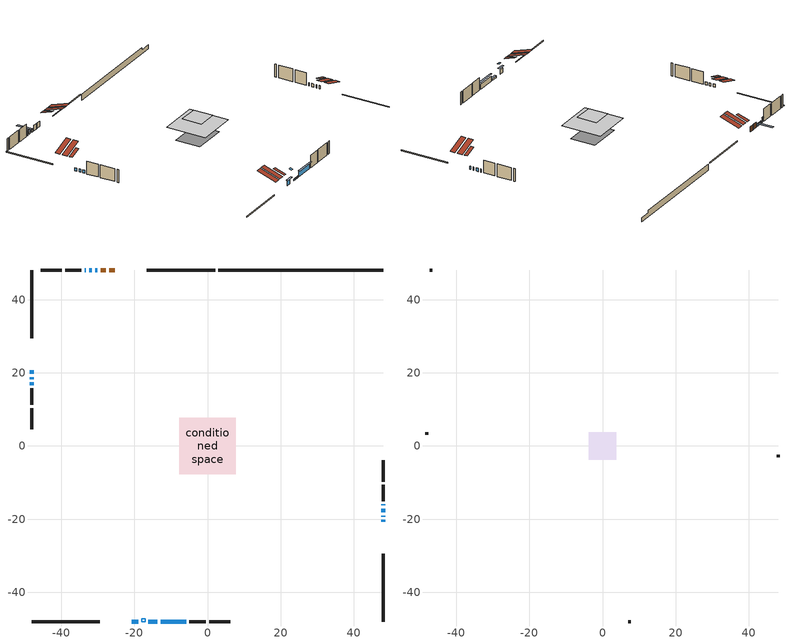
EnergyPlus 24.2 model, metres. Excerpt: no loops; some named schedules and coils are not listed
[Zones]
conditioned space
 floor outside (Floor1 construction): -1.72,-1.72 -1.72,1.72 1.72,1.72 1.72,-1.72 z0.61
 floor adiabatic (AdiabaticFloorConstruction): -7.74,-7.74 -7.74,7.74 7.74,7.74 7.74,-7.74 z3.05
 floor foundation (Slab1 construction): -6.55,-4.72 -6.55,4.72 6.55,4.72 6.55,-4.72 z-1.78
 wall outside (RimJoist1 construction): 2.06,48.1 -16.62,48.1 / -48.1,-48.1 -29.42,-48.1 / -48.1,48.1 -48.1,29.42 / 48.1,-48.1 48.1,-29.42 z0.61:0.91
 wall outside (AdiabaticWallConstruction 1): -25.39,48.1 -26.86,48.1 / -27.78,48.1 -29.19,48.1 z0.61:2.64
 wall outside (AdiabaticWallConstruction): -30.12,48.1 -30.68,48.1 / -31.6,48.1 -32.32,48.1 z0.61:1.53; -20.65,-48.1 -18.92,-48.1 z0.61:2.39; -48.1,20.65 -48.1,19.76 / 48.1,-20.65 48.1,-20.2 / 48.1,-19.28 48.1,-19 / -48.1,18.83 -48.1,18.29 / -48.1,17.37 -48.1,16.67 / 48.1,-18.08 48.1,-17.18 / 48.1,-16.26 48.1,-15.99 z0.61:1.83; -33.25,48.1 -33.55,48.1 / -12.78,-48.1 -5.86,-48.1 z0.61:2.59; -16.15,-48.1 -13.7,-48.1 z0.61:1.12
 wall outside (Wall1 construction): -34.48,48.1 -38.91,48.1 / -4.94,-48.1 -0.51,-48.1 / -48.1,15.74 -48.1,11.31 / 48.1,-15.06 48.1,-10.63 z0.61:5.49
 wall outside (Wall2 construction): -39.84,48.1 -45.58,48.1 / 0.42,-48.1 6.16,-48.1 / -48.1,10.38 -48.1,4.64 / 48.1,-9.7 48.1,-3.96 z0.61:5.49
 wall foundation (FoundationWall1 construction): 2.99,48.1,-1.78 2.99,48.1,0.61 43.59,48.1,0.61 43.59,48.1,-0.3 48.1,48.1,-0.3 48.1,48.1,-1.78
 window (WindowConstruction 11): -30.12,48.1 -30.67,48.1 z0.61:1.52
 window (WindowConstruction 6): -20.65,-48.1 -18.92,-48.1 z0.61:2.39
 window (WindowConstruction 7): -48.1,20.65 -48.1,19.76 z0.61:1.83
 window (WindowConstruction 8): -31.6,48.1 -32.32,48.1 z0.61:1.52
 window (WindowConstruction 9): 48.1,-20.65 48.1,-20.2 z0.61:1.83
 window (WindowConstruction 10): 48.1,-19.27 48.1,-19.01 z0.61:1.83
 window (WindowConstruction): -33.25,48.1 -33.55,48.1 z0.61:2.59
 window (WindowConstruction 12): -16.15,-48.1 -13.71,-48.1 z0.61:1.12
 window (WindowConstruction 1): -48.1,18.83 -48.1,18.29 z0.61:1.83
 window (WindowConstruction 2): -48.1,17.36 -48.1,16.67 z0.61:1.83
 window (WindowConstruction 3): 48.1,-18.08 48.1,-17.19 z0.61:1.83
 window (WindowConstruction 4): 48.1,-16.26 48.1,-15.99 z0.61:1.83
 window (WindowConstruction 5): -12.78,-48.1 -5.86,-48.1 z0.61:2.59
 door (Door): -25.39,48.1 -26.86,48.1 z0.61:2.64
 door (Door 1): -27.79,48.1 -29.19,48.1 z0.61:2.64
 ceiling adiabatic (AdiabaticFloorConstruction): 7.74,-7.74 7.74,7.74 -7.74,7.74 -7.74,-7.74 z3.05
 roof outside (Roof2 construction): -22.39,48.1,5.49 -22.39,40.68,7.96 -20.43,40.68,7.96 -20.43,48.1,5.49; -23.65,-48.1,5.49 -23.65,-40.68,7.96 -25.61,-40.68,7.96 -25.61,-48.1,5.49; -48.1,23.65,5.49 -40.68,23.65,7.96 -40.68,25.61,7.96 -48.1,25.61,5.49; 48.1,-23.65,5.49 40.68,-23.65,7.96 40.68,-25.61,7.96 48.1,-25.61,5.49
 roof outside (Roof3 construction): -24.46,48.1,5.49 -24.46,43.75,6.94 -23.31,43.75,6.94 -23.31,48.1,5.49; -21.58,-48.1,5.49 -21.58,-43.75,6.94 -22.72,-43.75,6.94 -22.72,-48.1,5.49; -48.1,21.58,5.49 -43.75,21.58,6.94 -43.75,22.72,6.94 -48.1,22.72,5.49; 48.1,-21.58,5.49 43.75,-21.58,6.94 43.75,-22.72,6.94 48.1,-22.72,5.49
 roof outside (AdiabaticRoofConstruction): -17.08,-48.1,5.49 -17.08,-47.23,5.78 -17.99,-47.23,5.78 -17.99,-48.1,5.49
 skylight (SkylightConstruction): -17.08,-48.1,5.49 -17.08,-47.23,5.78 -17.99,-47.23,5.78 -17.99,-48.1,5.49
attic - vented
 floor to conditioned space (Floor2 construction Reversed): -3.81,-3.81 -3.81,3.81 3.81,3.81 3.81,-3.81 z5.49
 wall outside (Wall3 construction): -46.51,48.1 -47.17,48.1 / 7.09,-48.1 7.76,-48.1 / -48.1,3.71 -48.1,3.04 / 48.1,-3.03 48.1,-2.37 z0.61:5.49
 roof outside (Roof1 construction): -19.5,48.1,5.49 -19.5,40.69,7.96 -17.55,40.69,7.96 -17.55,48.1,5.49; -26.54,-48.1,5.49 -26.54,-40.69,7.96 -28.49,-40.69,7.96 -28.49,-48.1,5.49; -48.1,26.54,5.49 -40.69,26.54,7.96 -40.69,28.49,7.96 -48.1,28.49,5.49; 48.1,-26.54,5.49 40.69,-26.54,7.96 40.69,-28.49,7.96 48.1,-28.49,5.49
shading: -30.82,48.1 -29.97,48.1 -29.97,54.2 -30.82,54.2 z1.67; -18.31,-48.1 -21.26,-48.1 -21.26,-48.71 -18.31,-48.71 z3; -32.47,48.1 -31.45,48.1 -31.45,48.71 -32.47,48.71 z1.67; -33.7,48.1 -33.1,48.1 -33.1,48.56 -33.7,48.56 z2.74; -13.56,-48.1 -16.3,-48.1 -16.3,-48.71 -13.56,-48.71 z1.27; -5.25,-48.1 -13.39,-48.1 -13.39,-48.71 -5.25,-48.71 z3.2
[Building]
Building 1: Terrain=Suburbs
[Site:Location]
Quebec Intl AP_QC: Latitude {deg}=46.8; Longitude {deg}=-71.38; Time Zone {hr}=-5; Elevation {m}=74; Keep Site Location Information=Yes
[Site:GroundTemperature:Shallow]
0.0108218, -2.24938, -2.43038, -1.3578, 2.94801, 7.23376, 10.9493, 13.303, 13.5029, 11.5886, 7.96783, 3.81355
[Site:WaterMainsTemperature]
Calculation Method=Schedule; Temperature Schedule=mains temperature schedule
[Material] Roughness=Rough; Thermal Absorptance=0.9
Name | Thickness {m} | Conductivity {W/m-K} | Density {kg/m3} | Specific Heat {J/kg-K} | Solar Absorptance | Visible Absorptance
asphalt or fiberglass shingles | 0.00635 | 0.162714 | 1121.4 | 1465.45 | 0.84 | 0.84
asphalt or fiberglass shingles 1 | 0.00635 | 0.162714 | 1121.4 | 1465.45 | 0.7 | 0.7
ceiling loosefill ins | 0.254 | 0.0480833 | 16.02 | 1046.75 | 0.7 | 0.7
ceiling stud and cavity | 0.1397 | 0.126333 | 65.682 | 1177.47 | 0.7 | 0.7
concrete 4.0 in. | 0.1016 | 1.803125 | 2242.8 | 837.4 | 0.7 | 0.7
concrete 8.0 in. | 0.2032 | 1.803125 | 2242.8 | 837.4 | 0.7 | 0.7
door material | 0.04445 | 0.0451087 | 512.64 | 1214.23 | 0.7 | 0.7
door material 1 | 0.04445 | 0.188738 | 512.64 | 1214.23 | 0.7 | 0.7
floor covering | 0.0127 | 0.0433444 | 54.468 | 1339.84 | 0.6 | 0.6
floor rigid ins; roof rigid ins | 0.103632 | 0.029427 | 32.04 | 1214.23 | 0.7 | 0.7
floor rigid ins 1; roof rigid ins 1; wall rigid ins 1 | 0.512978 | 0.029427 | 32.04 | 1214.23 | 0.7 | 0.7
floor stud and cavity | 0.1397 | 0.167309 | 92.3553 | 1139.71 | 0.7 | 0.7
floor stud and cavity 1 | 0.1397 | 1.75129 | 37.0049 | 1207.88 | 0.7 | 0.7
furniture material conditioned space 1 | 0.1524 | 0.115458 | 640.8 | 1214.23 | 0.6 | 0.6
gypsum board | 0.0127 | 0.160291 | 801 | 837.4 | 0.6 | 0.6
osb sheathing 0.5 in. | 0.0127 | 0.115458 | 512.64 | 1214.23 | 0.7 | 0.7
osb sheathing 0.75 in. | 0.01905 | 0.115458 | 512.64 | 1214.23 | 0.7 | 0.7
rim joist stud and cavity | 0.0508 | 0.137084 | 50.32683 | 1063.81 | 0.6 | 0.6
roof stud and cavity | 0.2032 | 0.065022 | 78.34581 | 1123.46 | 0.7 | 0.7
roof stud and cavity 1 | 0.2032 | 0.159661 | 78.34581 | 1123.46 | 0.7 | 0.7
roof stud and cavity 2 | 0.18415 | 1.78685 | 37.0049 | 1207.88 | 0.6 | 0.6
wall rigid ins | 0.051816 | 0.029427 | 32.04 | 1214.23 | 0.7 | 0.7
wall stud and cavity | 0.1397 | 0.184082 | 139.0536 | 1170.24 | 0.7 | 0.7
wall stud and cavity 1 | 0.1397 | 0.183232 | 139.0536 | 1170.24 | 0.7 | 0.7
wall stud and cavity 2 | 0.0889 | 6.1454 | 50.32683 | 1063.81 | 0.6 | 0.6
wall stud and cavity 3 | 0.0889 | 0.380278 | 52.3479 | 1209.89 | 0.7 | 0.7
wall stud and cavity 4 | 0.0889 | 0.391764 | 83.0341 | 1211.67 | 0.7 | 0.7
wood siding | 0.0254 | 0.102417 | 544.68 | 1172.36 | 0 | 0
wood siding 1 | 0.00254 | 0.102417 | 544.68 | 1172.36 | 0 | 0
wood siding 2; wood siding 3; wood siding 4 | 0.0254 | 0.102417 | 544.68 | 1172.36 | 0.7 | 0.7
[WindowMaterial:SimpleGlazingSystem]
Name | U-Factor {W/m2-K} | Solar Heat Gain Coefficient
SkylightMaterial | 2.46095 | 0.576
WindowMaterial | 2.7402 | 0.54
WindowMaterial 1 | 2.73566 | 0.54
WindowMaterial 2 | 2.76462 | 0.62
WindowMaterial 3 | 2.74588 | 0.56
WindowMaterial 4 | 2.79017 | 0.7
WindowMaterial 5 | 2.78903 | 0.69
WindowMaterial 6 | 2.75553 | 0.6
WindowMaterial 7 | 2.74929 | 0.58
[Construction]
AdiabaticFloorConstruction: floor stud and cavity 1, floor rigid ins 1, osb sheathing 0.75 in., floor covering
AdiabaticRoofConstruction: asphalt or fiberglass shingles 1, roof rigid ins 1, osb sheathing 0.75 in., roof stud and cavity 2
AdiabaticWallConstruction: wood siding 3, wall rigid ins 1, wall stud and cavity 3, gypsum board
AdiabaticWallConstruction 1: wood siding 4, wall rigid ins 1, wall stud and cavity 3, gypsum board
Door: door material
Door 1: door material 1
Floor1 construction: floor stud and cavity, floor rigid ins, osb sheathing 0.75 in., floor covering
Floor2 construction Reversed: gypsum board, ceiling stud and cavity, ceiling loosefill ins
FoundationWall1 construction: concrete 8.0 in.
furniture construction conditioned space 1: furniture material conditioned space 1
PartitionWallConstruction: gypsum board, wall stud and cavity 4, gypsum board
RimJoist1 construction: wood siding 2, rim joist stud and cavity
Roof1 construction: asphalt or fiberglass shingles
Roof2 construction: asphalt or fiberglass shingles, roof rigid ins, osb sheathing 0.75 in., roof stud and cavity, gypsum board
Roof3 construction: asphalt or fiberglass shingles, osb sheathing 0.75 in., roof stud and cavity 1, gypsum board
SkylightConstruction: SkylightMaterial
Slab1 construction: concrete 4.0 in.
Wall1 construction: wood siding, wall rigid ins, osb sheathing 0.5 in., wall stud and cavity, gypsum board
Wall2 construction: wood siding, wall rigid ins, osb sheathing 0.5 in., wall stud and cavity 1, gypsum board
Wall3 construction: wood siding 1, wall stud and cavity 2
WindowConstruction: WindowMaterial
WindowConstruction 1; WindowConstruction 10; WindowConstruction 4; WindowConstruction 8: WindowMaterial 1
WindowConstruction 11: WindowMaterial 6
WindowConstruction 12: WindowMaterial 7
WindowConstruction 2: WindowMaterial 2
WindowConstruction 3; WindowConstruction 7; WindowConstruction 9: WindowMaterial 3
WindowConstruction 5: WindowMaterial 4
WindowConstruction 6: WindowMaterial 5
[Zone] Multiplier=1; Part of Total Floor Area=Yes
Name | Volume {m3}
attic - vented | 23.2383
conditioned space | 908.6
[Space]
Name | Zone | Volume {m3}
attic - vented 1 | attic - vented | 23.2383
conditioned space 1 | conditioned space | 908.6
[ZoneInfiltration:EffectiveLeakageArea]
infil attic - vented 1: Zone or Space=attic - vented 1; Schedule=Always On Discrete; Effective Air Leakage Area {cm2}=2138.95; Stack Coefficient=0.00051096; Wind Coefficient=1.52726e-05
[ZoneMixing]
whole house fan mix: Zone or Space=attic - vented; Schedule=Always On Continuous; Design Flow Rate Calculation Method=Flow/Zone; Design Flow Rate {m3/s}=0; Source Zone or Space=conditioned space
[SurfaceProperty:ExposedFoundationPerimeter]
Slab1: Exposed Perimeter Calculation Method=TotalExposedPerimeter; Total Exposed Perimeter {m}=45.11
[InternalMass] Zone or ZoneList=conditioned space; Space or SpaceList=conditioned space 1
Name | Construction | Surface Area {m2}
furniture mass conditioned space 1 | furniture construction conditioned space 1 | 150.096
partition wall mass | PartitionWallConstruction | 375.239
[Lights]
interior lighting: Zone or ZoneList or Space or SpaceList=conditioned space 1; Schedule=interior lighting schedule; Design Level Calculation Method=LightingLevel; Lighting Level {W}=343.2; Return Air Fraction=0; Fraction Radiant=0.6; Fraction Visible=0.2; Fraction Replaceable=1
[People]
occupants: Zone or ZoneList or Space or SpaceList=conditioned space 1; Number of People Schedule=occupants schedule; Number of People Calculation Method=People; Number of People=3; Fraction Radiant=0.314171; Sensible Heat Fraction=0.56303; Activity Level Schedule=occupants activity schedule; Carbon Dioxide Generation Rate {m3/s-W}=0; Enable ASHRAE 55 Comfort Warnings=No; Mean Radiant Temperature Calculation Type=EnclosureAveraged
[ElectricEquipment] Zone or ZoneList or Space or SpaceList=conditioned space 1; Design Level Calculation Method=EquipmentLevel
Name | Schedule | Design Level {W} | Fraction Latent | Fraction Radiant | Fraction Lost
clothes dryer | clothes dryer schedule | 140.772 | 0.015 | 0.081 | 0.85
clothes washer | clothes washer schedule | 32.1985 | 0.03 | 0.162 | 0.7
cooking range | cooking range schedule | 215.147 | 0.08 | 0.432 | 0.2
dishwasher | dishwasher schedule | 66.8632 | 0.3 | 0.18 | 0.4
fridge | fridge schedule | 72.9452 | 0 | 0.6 | 0
mech vent house fan | mech vent house fan schedule | 150 | 0 | 0 | 1
mech vent house fan cfis | mech vent house fan cfis schedule | 0 | 0 | 0 | 0
misc plug loads | misc plug loads schedule | 494.7 | 0.045 | 0.513 | 0.1
whole house fan | Always On Discrete | 0 | 0 | 0 | 1
[OtherEquipment] Zone or ZoneList or Space or SpaceList=conditioned space 1; Design Level Calculation Method=EquipmentLevel
Name | Fuel Type | Schedule | Design Level {W} | Fraction Latent | Fraction Radiant | Fraction Lost
clothes dryer 1 | Electricity | clothes dryer schedule | 0 | 0.015 | 0.081 | 0.85
cooking range 1 | Electricity | cooking range schedule | 0 | 0.08 | 0.432 | 0.2
general water use latent | None | general water use schedule | 62.594 | 1 | 0 | 0
general water use sensible | None | general water use schedule | -61.6891 | 0 | 0.6 | 0
mech vent house fan latent load | None | Always On Discrete | 0 | 1 | 0 | 0
mech vent house fan sensible load | None | Always On Discrete | 0 | 0 | 0 | 0
water heater energy adjustment1 | Electricity | Always On Discrete | 0.01 | 0 | 0 | 1
[ZoneInfiltration:DesignFlowRate] Zone or ZoneList or Space or SpaceList=conditioned space 1; Schedule=Always On Discrete; Design Flow Rate Calculation Method=Flow/Zone; Design Flow Rate {m3/s}=0
infil flow; natural vent flow; whole house fan flow
[ZoneControl:Thermostat]
conditioned space Thermostat: Zone or ZoneList=conditioned space; Control Type Schedule=conditioned space Thermostat Schedule; Control 1=conditioned space temperature setpoint; Temperature Difference Between Cutout And Setpoint {deltaC}=0
[ThermostatSetpoint:DualSetpoint]
conditioned space temperature setpoint: Heating Setpoint Temperature Schedule=heating setpoint; Cooling Setpoint Temperature Schedule=cooling setpoint
[AirLoopHVAC:UnitarySystem] Control Type=Load; Controlling Zone or Thermostat Location=conditioned space; Dehumidification Control Type=None; Availability Schedule=Always On Discrete; Fan Placement=BlowThrough; DX Heating Coil Sizing Ratio=1; Use DOAS DX Cooling Coil=No; Minimum Supply Air Temperature {C}=2; Latent Load Control=SensibleOnlyLoadControl; Cooling Supply Air Flow Rate Method=None; Heating Supply Air Flow Rate Method=SupplyAirFlowRate; Heating Supply Air Flow Rate {m3/s}=0.00141584; No Load Supply Air Flow Rate Method=SupplyAirFlowRate; No Load Supply Air Flow Rate {m3/s}=0; No Load Supply Air Flow Rate Control Set To Low Speed=Yes; Maximum Supply Air Temperature {C}=48.8889; Maximum Outdoor Dry-Bulb Temperature for Supplemental Heater Operation {C}=21; Ancillary On-Cycle Electric Power {W}=0; Ancillary Off-Cycle Electric Power {W}=0
Name | Supply Fan | Supply Air Fan Operating Mode Schedule | Heating Coil
unit heater unitary system | unit heater supply fan | unit heater auto fan schedule | unit heater htg coil
unit heater unitary system 1 | unit heater supply fan 1 | unit heater auto fan schedule 1 | unit heater htg coil 1
[Zone equipment]
conditioned space: electric baseboard, unit heater unitary system, unit heater unitary system 1
[Foundation:Kiva]
Foundation Kiva 1: Initial Indoor Air Temperature {C}=21; Wall Height Above Grade {m}=0.609996; Wall Depth Below Slab {m}=0.2032
[Foundation:Kiva:Settings]
Soil Conductivity {W/m-K}=0.849921; Soil Density {kg/m3}=1842.3; Soil Specific Heat {J/kg-K}=418.7; Ground Solar Absorptivity=0.9; Ground Thermal Absorptivity=0.9; Ground Surface Roughness {m}=0.03; Far-Field Width {m}=40; Deep-Ground Boundary Condition=ZeroFlux; Deep-Ground Depth {m}=40; Minimum Cell Dimension {m}=0.2; Maximum Cell Growth Coefficient=3; Simulation Timestep=Timestep
[Exterior:Lights]
exterior lighting: Schedule=exterior lighting schedule; Design Level {W}=75.6
[EnergyManagementSystem:Sensor] Output:Variable or Output:Meter Index Key=conditioned space
Name | Output:Variable or Output:Meter
conditioned_space_clg_unmet_s | Zone Cooling Setpoint Not Met Time
conditioned_space_htg_unmet_s | Zone Heating Setpoint Not Met Time
fridge_tin_s; tin_s; tin_s_1 | Zone Mean Air Temperature
tout_s | Zone Outdoor Air Drybulb Temperature
win_s | Zone Air Humidity Ratio
[Schedule:Constant]
Name | Hourly Value
Always On Continuous; mech vent house fan schedule; mech vent house fan cfis schedule; Always On Discrete | 1
occupants activity schedule | 117.228
fridge schedule; unit heater auto fan schedule; unit heater auto fan schedule 1 | 0
[Schedule:Week:Daily]
interior lighting schedule Week Rule - Jan1-Jan27: interior lighting schedule day, interior lighting schedule day, interior lighting schedule day, interior lighting schedule day, interior lighting schedule day, interior lighting schedule day, interior lighting schedule day, interior lighting schedule default day, interior lighting schedule default day, interior lighting schedule default day, interior lighting schedule default day, interior lighting schedule default day
interior lighting schedule Week Rule - Jan28-Feb3: interior lighting schedule day, interior lighting schedule day, interior lighting schedule day, interior lighting schedule day, interior lighting schedule day 1, interior lighting schedule day 1, interior lighting schedule day 1, interior lighting schedule default day, interior lighting schedule default day, interior lighting schedule default day, interior lighting schedule default day, interior lighting schedule default day
interior lighting schedule Week Rule - Feb4-Feb24: interior lighting schedule day 1, interior lighting schedule day 1, interior lighting schedule day 1, interior lighting schedule day 1, interior lighting schedule day 1, interior lighting schedule day 1, interior lighting schedule day 1, interior lighting schedule default day, interior lighting schedule default day, interior lighting schedule default day, interior lighting schedule default day, interior lighting schedule default day
interior lighting schedule Week Rule - Feb25-Mar3: interior lighting schedule day 1, interior lighting schedule day 1, interior lighting schedule day 1, interior lighting schedule day 1, interior lighting schedule day 2, interior lighting schedule day 2, interior lighting schedule day 2, interior lighting schedule default day, interior lighting schedule default day, interior lighting schedule default day, interior lighting schedule default day, interior lighting schedule default day
interior lighting schedule Week Rule - Mar4-Mar31: interior lighting schedule day 2, interior lighting schedule day 2, interior lighting schedule day 2, interior lighting schedule day 2, interior lighting schedule day 2, interior lighting schedule day 2, interior lighting schedule day 2, interior lighting schedule default day, interior lighting schedule default day, interior lighting schedule default day, interior lighting schedule default day, interior lighting schedule default day
interior lighting schedule Week Rule - Apr1-Apr28: interior lighting schedule day 3, interior lighting schedule day 3, interior lighting schedule day 3, interior lighting schedule day 3, interior lighting schedule day 3, interior lighting schedule day 3, interior lighting schedule day 3, interior lighting schedule default day, interior lighting schedule default day, interior lighting schedule default day, interior lighting schedule default day, interior lighting schedule default day
interior lighting schedule Week Rule - Apr29-May5: interior lighting schedule day 3, interior lighting schedule day 3, interior lighting schedule day 4, interior lighting schedule day 4, interior lighting schedule day 4, interior lighting schedule day 4, interior lighting schedule day 4, interior lighting schedule default day, interior lighting schedule default day, interior lighting schedule default day, interior lighting schedule default day, interior lighting schedule default day
interior lighting schedule Week Rule - May6-May26: interior lighting schedule day 4, interior lighting schedule day 4, interior lighting schedule day 4, interior lighting schedule day 4, interior lighting schedule day 4, interior lighting schedule day 4, interior lighting schedule day 4, interior lighting schedule default day, interior lighting schedule default day, interior lighting schedule default day, interior lighting schedule default day, interior lighting schedule default day
interior lighting schedule Week Rule - May27-Jun2: interior lighting schedule day 4, interior lighting schedule day 4, interior lighting schedule day 4, interior lighting schedule day 4, interior lighting schedule day 4, interior lighting schedule day 5, interior lighting schedule day 5, interior lighting schedule default day, interior lighting schedule default day, interior lighting schedule default day, interior lighting schedule default day, interior lighting schedule default day
interior lighting schedule Week Rule - Jun3-Jun30: interior lighting schedule day 5, interior lighting schedule day 5, interior lighting schedule day 5, interior lighting schedule day 5, interior lighting schedule day 5, interior lighting schedule day 5, interior lighting schedule day 5, interior lighting schedule default day, interior lighting schedule default day, interior lighting schedule default day, interior lighting schedule default day, interior lighting schedule default day
interior lighting schedule Week Rule - Jul1-Jul28: interior lighting schedule day 6, interior lighting schedule day 6, interior lighting schedule day 6, interior lighting schedule day 6, interior lighting schedule day 6, interior lighting schedule day 6, interior lighting schedule day 6, interior lighting schedule default day, interior lighting schedule default day, interior lighting schedule default day, interior lighting schedule default day, interior lighting schedule default day
interior lighting schedule Week Rule - Jul29-Aug4: interior lighting schedule day 6, interior lighting schedule day 6, interior lighting schedule day 6, interior lighting schedule day 7, interior lighting schedule day 7, interior lighting schedule day 7, interior lighting schedule day 7, interior lighting schedule default day, interior lighting schedule default day, interior lighting schedule default day, interior lighting schedule default day, interior lighting schedule default day
interior lighting schedule Week Rule - Aug5-Aug25: interior lighting schedule day 7, interior lighting schedule day 7, interior lighting schedule day 7, interior lighting schedule day 7, interior lighting schedule day 7, interior lighting schedule day 7, interior lighting schedule day 7, interior lighting schedule default day, interior lighting schedule default day, interior lighting schedule default day, interior lighting schedule default day, interior lighting schedule default day
interior lighting schedule Week Rule - Aug26-Sep1: interior lighting schedule day 7, interior lighting schedule day 7, interior lighting schedule day 7, interior lighting schedule day 7, interior lighting schedule day 7, interior lighting schedule day 7, interior lighting schedule day 8, interior lighting schedule default day, interior lighting schedule default day, interior lighting schedule default day, interior lighting schedule default day, interior lighting schedule default day
interior lighting schedule Week Rule - Sep2-Sep29: interior lighting schedule day 8, interior lighting schedule day 8, interior lighting schedule day 8, interior lighting schedule day 8, interior lighting schedule day 8, interior lighting schedule day 8, interior lighting schedule day 8, interior lighting schedule default day, interior lighting schedule default day, interior lighting schedule default day, interior lighting schedule default day, interior lighting schedule default day
interior lighting schedule Week Rule - Sep30-Oct6: interior lighting schedule day 8, interior lighting schedule day 9, interior lighting schedule day 9, interior lighting schedule day 9, interior lighting schedule day 9, interior lighting schedule day 9, interior lighting schedule day 9, interior lighting schedule default day, interior lighting schedule default day, interior lighting schedule default day, interior lighting schedule default day, interior lighting schedule default day
interior lighting schedule Week Rule - Oct7-Oct27: interior lighting schedule day 9, interior lighting schedule day 9, interior lighting schedule day 9, interior lighting schedule day 9, interior lighting schedule day 9, interior lighting schedule day 9, interior lighting schedule day 9, interior lighting schedule default day, interior lighting schedule default day, interior lighting schedule default day, interior lighting schedule default day, interior lighting schedule default day
interior lighting schedule Week Rule - Oct28-Nov3: interior lighting schedule day 9, interior lighting schedule day 9, interior lighting schedule day 9, interior lighting schedule day 9, interior lighting schedule day 10, interior lighting schedule day 10, interior lighting schedule day 10, interior lighting schedule default day, interior lighting schedule default day, interior lighting schedule default day, interior lighting schedule default day, interior lighting schedule default day
interior lighting schedule Week Rule - Nov4-Nov24: interior lighting schedule day 10, interior lighting schedule day 10, interior lighting schedule day 10, interior lighting schedule day 10, interior lighting schedule day 10, interior lighting schedule day 10, interior lighting schedule day 10, interior lighting schedule default day, interior lighting schedule default day, interior lighting schedule default day, interior lighting schedule default day, interior lighting schedule default day
interior lighting schedule Week Rule - Nov25-Dec1: interior lighting schedule day 10, interior lighting schedule day 10, interior lighting schedule day 10, interior lighting schedule day 10, interior lighting schedule day 10, interior lighting schedule day 10, interior lighting schedule day 11, interior lighting schedule default day, interior lighting schedule default day, interior lighting schedule default day, interior lighting schedule default day, interior lighting schedule default day
interior lighting schedule Week Rule - Dec2-Dec31: interior lighting schedule day 11, interior lighting schedule day 11, interior lighting schedule day 11, interior lighting schedule day 11, interior lighting schedule day 11, interior lighting schedule day 11, interior lighting schedule day 11, interior lighting schedule default day, interior lighting schedule default day, interior lighting schedule default day, interior lighting schedule default day, interior lighting schedule default day
occupants schedule Week Rule - Jan1-Dec31: occupants schedule day, occupants schedule day, occupants schedule day, occupants schedule day, occupants schedule day, occupants schedule day, occupants schedule day, occupants schedule default day, occupants schedule default day, occupants schedule default day, occupants schedule default day, occupants schedule default day
clothes dryer schedule Week Rule - Jan1-Dec31: clothes dryer schedule day, clothes dryer schedule day, clothes dryer schedule day, clothes dryer schedule day, clothes dryer schedule day, clothes dryer schedule day, clothes dryer schedule day, clothes dryer schedule default day, clothes dryer schedule default day, clothes dryer schedule default day, clothes dryer schedule default day, clothes dryer schedule default day
clothes washer schedule Week Rule - Jan1-Dec31: clothes washer schedule day, clothes washer schedule day, clothes washer schedule day, clothes washer schedule day, clothes washer schedule day, clothes washer schedule day, clothes washer schedule day, clothes washer schedule default day, clothes washer schedule default day, clothes washer schedule default day, clothes washer schedule default day, clothes washer schedule default day
cooking range schedule Week Rule - Jan1-Dec31: cooking range schedule day, cooking range schedule day, cooking range schedule day, cooking range schedule day, cooking range schedule day, cooking range schedule day, cooking range schedule day, cooking range schedule default day, cooking range schedule default day, cooking range schedule default day, cooking range schedule default day, cooking range schedule default day
dishwasher schedule Week Rule - Jan1-Dec31: dishwasher schedule day, dishwasher schedule day, dishwasher schedule day, dishwasher schedule day, dishwasher schedule day, dishwasher schedule day, dishwasher schedule day, dishwasher schedule default day, dishwasher schedule default day, dishwasher schedule default day, dishwasher schedule default day, dishwasher schedule default day
misc plug loads schedule Week Rule - Jan1-Dec31: misc plug loads schedule day, misc plug loads schedule day, misc plug loads schedule day, misc plug loads schedule day, misc plug loads schedule day, misc plug loads schedule day, misc plug loads schedule day, misc plug loads schedule default day, misc plug loads schedule default day, misc plug loads schedule default day, misc plug loads schedule default day, misc plug loads schedule default day
general water use schedule Week Rule - Jan1-Dec31: general water use schedule day, general water use schedule day, general water use schedule day, general water use schedule day, general water use schedule day, general water use schedule day, general water use schedule day, general water use schedule default day, general water use schedule default day, general water use schedule default day, general water use schedule default day, general water use schedule default day
exterior lighting schedule Week Rule - Jan1-Jan27: exterior lighting schedule day, exterior lighting schedule day, exterior lighting schedule day, exterior lighting schedule day, exterior lighting schedule day, exterior lighting schedule day, exterior lighting schedule day, exterior lighting schedule default day, exterior lighting schedule default day, exterior lighting schedule default day, exterior lighting schedule default day, exterior lighting schedule default day
exterior lighting schedule Week Rule - Jan28-Feb3: exterior lighting schedule day, exterior lighting schedule day, exterior lighting schedule day, exterior lighting schedule day, exterior lighting schedule day 1, exterior lighting schedule day 1, exterior lighting schedule day 1, exterior lighting schedule default day, exterior lighting schedule default day, exterior lighting schedule default day, exterior lighting schedule default day, exterior lighting schedule default day
exterior lighting schedule Week Rule - Feb4-Feb24: exterior lighting schedule day 1, exterior lighting schedule day 1, exterior lighting schedule day 1, exterior lighting schedule day 1, exterior lighting schedule day 1, exterior lighting schedule day 1, exterior lighting schedule day 1, exterior lighting schedule default day, exterior lighting schedule default day, exterior lighting schedule default day, exterior lighting schedule default day, exterior lighting schedule default day
exterior lighting schedule Week Rule - Feb25-Mar3: exterior lighting schedule day 1, exterior lighting schedule day 1, exterior lighting schedule day 1, exterior lighting schedule day 1, exterior lighting schedule day 2, exterior lighting schedule day 2, exterior lighting schedule day 2, exterior lighting schedule default day, exterior lighting schedule default day, exterior lighting schedule default day, exterior lighting schedule default day, exterior lighting schedule default day
exterior lighting schedule Week Rule - Mar4-Mar31: exterior lighting schedule day 2, exterior lighting schedule day 2, exterior lighting schedule day 2, exterior lighting schedule day 2, exterior lighting schedule day 2, exterior lighting schedule day 2, exterior lighting schedule day 2, exterior lighting schedule default day, exterior lighting schedule default day, exterior lighting schedule default day, exterior lighting schedule default day, exterior lighting schedule default day
exterior lighting schedule Week Rule - Apr1-Apr28: exterior lighting schedule day 3, exterior lighting schedule day 3, exterior lighting schedule day 3, exterior lighting schedule day 3, exterior lighting schedule day 3, exterior lighting schedule day 3, exterior lighting schedule day 3, exterior lighting schedule default day, exterior lighting schedule default day, exterior lighting schedule default day, exterior lighting schedule default day, exterior lighting schedule default day
exterior lighting schedule Week Rule - Apr29-May5: exterior lighting schedule day 3, exterior lighting schedule day 3, exterior lighting schedule day 4, exterior lighting schedule day 4, exterior lighting schedule day 4, exterior lighting schedule day 4, exterior lighting schedule day 4, exterior lighting schedule default day, exterior lighting schedule default day, exterior lighting schedule default day, exterior lighting schedule default day, exterior lighting schedule default day
exterior lighting schedule Week Rule - May6-May26: exterior lighting schedule day 4, exterior lighting schedule day 4, exterior lighting schedule day 4, exterior lighting schedule day 4, exterior lighting schedule day 4, exterior lighting schedule day 4, exterior lighting schedule day 4, exterior lighting schedule default day, exterior lighting schedule default day, exterior lighting schedule default day, exterior lighting schedule default day, exterior lighting schedule default day
exterior lighting schedule Week Rule - May27-Jun2: exterior lighting schedule day 4, exterior lighting schedule day 4, exterior lighting schedule day 4, exterior lighting schedule day 4, exterior lighting schedule day 4, exterior lighting schedule day 5, exterior lighting schedule day 5, exterior lighting schedule default day, exterior lighting schedule default day, exterior lighting schedule default day, exterior lighting schedule default day, exterior lighting schedule default day
exterior lighting schedule Week Rule - Jun3-Jun30: exterior lighting schedule day 5, exterior lighting schedule day 5, exterior lighting schedule day 5, exterior lighting schedule day 5, exterior lighting schedule day 5, exterior lighting schedule day 5, exterior lighting schedule day 5, exterior lighting schedule default day, exterior lighting schedule default day, exterior lighting schedule default day, exterior lighting schedule default day, exterior lighting schedule default day
[Schedule:Year]
interior lighting schedule: interior lighting schedule Week Rule - Jan1-Jan27, 1, 1, 1, 27, interior lighting schedule Week Rule - Jan28-Feb3, 1, 28, 2, 3, interior lighting schedule Week Rule - Feb4-Feb24, 2, 4, 2, 24, interior lighting schedule Week Rule - Feb25-Mar3, 2, 25, 3, 3, interior lighting schedule Week Rule - Mar4-Mar31, 3, 4, 3, 31, interior lighting schedule Week Rule - Apr1-Apr28, 4, 1, 4, 28, interior lighting schedule Week Rule - Apr29-May5, 4, 29, 5, 5, interior lighting schedule Week Rule - May6-May26, 5, 6, 5, 26, interior lighting schedule Week Rule - May27-Jun2, 5, 27, 6, 2, interior lighting schedule Week Rule - Jun3-Jun30, 6, 3, 6, 30, interior lighting schedule Week Rule - Jul1-Jul28, 7, 1, 7, 28, interior lighting schedule Week Rule - Jul29-Aug4, 7, 29, 8, 4, interior lighting schedule Week Rule - Aug5-Aug25, 8, 5, 8, 25, interior lighting schedule Week Rule - Aug26-Sep1, 8, 26, 9, 1, interior lighting schedule Week Rule - Sep2-Sep29, 9, 2, 9, 29, interior lighting schedule Week Rule - Sep30-Oct6, 9, 30, 10, 6, interior lighting schedule Week Rule - Oct7-Oct27, 10, 7, 10, 27, interior lighting schedule Week Rule - Oct28-Nov3, 10, 28, 11, 3, interior lighting schedule Week Rule - Nov4-Nov24, 11, 4, 11, 24, interior lighting schedule Week Rule - Nov25-Dec1, 11, 25, 12, 1, interior lighting schedule Week Rule - Dec2-Dec31, 12, 2, 12, 31
occupants schedule: occupants schedule Week Rule - Jan1-Dec31, 1, 1, 12, 31
clothes dryer schedule: clothes dryer schedule Week Rule - Jan1-Dec31, 1, 1, 12, 31
clothes washer schedule: clothes washer schedule Week Rule - Jan1-Dec31, 1, 1, 12, 31
cooking range schedule: cooking range schedule Week Rule - Jan1-Dec31, 1, 1, 12, 31
dishwasher schedule: dishwasher schedule Week Rule - Jan1-Dec31, 1, 1, 12, 31
misc plug loads schedule: misc plug loads schedule Week Rule - Jan1-Dec31, 1, 1, 12, 31
general water use schedule: general water use schedule Week Rule - Jan1-Dec31, 1, 1, 12, 31
exterior lighting schedule: exterior lighting schedule Week Rule - Jan1-Jan27, 1, 1, 1, 27, exterior lighting schedule Week Rule - Jan28-Feb3, 1, 28, 2, 3, exterior lighting schedule Week Rule - Feb4-Feb24, 2, 4, 2, 24, exterior lighting schedule Week Rule - Feb25-Mar3, 2, 25, 3, 3, exterior lighting schedule Week Rule - Mar4-Mar31, 3, 4, 3, 31, exterior lighting schedule Week Rule - Apr1-Apr28, 4, 1, 4, 28, exterior lighting schedule Week Rule - Apr29-May5, 4, 29, 5, 5, exterior lighting schedule Week Rule - May6-May26, 5, 6, 5, 26, exterior lighting schedule Week Rule - May27-Jun2, 5, 27, 6, 2, exterior lighting schedule Week Rule - Jun3-Jun30, 6, 3, 6, 30, exterior lighting schedule Week Rule - Jul1-Jul28, 7, 1, 7, 28, exterior lighting schedule Week Rule - Jul29-Aug4, 7, 29, 8, 4, exterior lighting schedule Week Rule - Aug5-Aug25, 8, 5, 8, 25, exterior lighting schedule Week Rule - Aug26-Sep1, 8, 26, 9, 1, exterior lighting schedule Week Rule - Sep2-Sep29, 9, 2, 9, 29, exterior lighting schedule Week Rule - Sep30-Oct6, 9, 30, 10, 6, exterior lighting schedule Week Rule - Oct7-Oct27, 10, 7, 10, 27, exterior lighting schedule Week Rule - Oct28-Nov3, 10, 28, 11, 3, exterior lighting schedule Week Rule - Nov4-Nov24, 11, 4, 11, 24, exterior lighting schedule Week Rule - Nov25-Dec1, 11, 25, 12, 1, exterior lighting schedule Week Rule - Dec2-Dec31, 12, 2, 12, 31
[Schedule:Compact]
conditioned space Thermostat Schedule: Through: 12/31, For: AllDays, Until: 24:00, 4
mains temperature schedule: Through: 01/01, For: AllDays, Until: 24:00, 5.175, Through: 01/02, For: AllDays, Until: 24:00, 5.10167, Through: 01/03, For: AllDays, Until: 24:00, 5.02889, Through: 01/04, For: AllDays, Until: 24:00, 4.95778, Through: 01/05, For: AllDays, Until: 24:00, 4.88778, Through: 01/06, For: AllDays, Until: 24:00, 4.81833, Through: 01/07, For: AllDays, Until: 24:00, 4.75056, Through: 01/08, For: AllDays, Until: 24:00, 4.68389, Through: 01/09, For: AllDays, Until: 24:00, 4.61833, Through: 01/10, For: AllDays, Until: 24:00, 4.55389, Through: 01/11, For: AllDays, Until: 24:00, 4.49056, Through: 01/12, For: AllDays, Until: 24:00, 4.42889, Through: 01/13, For: AllDays, Until: 24:00, 4.36778, Through: 01/14, For: AllDays, Until: 24:00, 4.30889, Through: 01/15, For: AllDays, Until: 24:00, 4.25056, Through: 01/16, For: AllDays, Until: 24:00, 4.19389, Through: 01/17, For: AllDays, Until: 24:00, 4.13833, Through: 01/18, For: AllDays, Until: 24:00, 4.08444, Through: 01/19, For: AllDays, Until: 24:00, 4.03167, Through: 01/20, For: AllDays, Until: 24:00, 3.98056, Through: 01/21, For: AllDays, Until: 24:00, 3.93056, Through: 01/22, For: AllDays, Until: 24:00, 3.88222, Through: 01/23, For: AllDays, Until: 24:00, 3.835, Through: 01/24, For: AllDays, Until: 24:00, 3.78944, Through: 01/25, For: AllDays, Until: 24:00, 3.74556, Through: 01/26, For: AllDays, Until: 24:00, 3.70278, Through: 01/27, For: AllDays, Until: 24:00, 3.66167, Through: 01/28, For: AllDays, Until: 24:00, 3.62167, Through: 01/29, For: AllDays, Until: 24:00, 3.58389, Through: 01/30, For: AllDays, Until: 24:00, 3.54722, Through: 01/31, For: AllDays, Until: 24:00, 3.51167, Through: 02/01, For: AllDays, Until: 24:00, 3.47833, Through: 02/02, For: AllDays, Until: 24:00, 3.44611, Through: 02/03, For: AllDays, Until: 24:00, 3.41556, Through: 02/04, For: AllDays, Until: 24:00, 3.38667, Through: 02/05, For: AllDays, Until: 24:00, 3.35944, Through: 02/06, For: AllDays, Until: 24:00, 3.33389, Through: 02/07, For: AllDays, Until: 24:00, 3.30944, Through: 02/08, For: AllDays, Until: 24:00, 3.28667, Through: 02/09, For: AllDays, Until: 24:00, 3.26611, Through: 02/10, For: AllDays, Until: 24:00, 3.24667, Through: 02/11, For: AllDays, Until: 24:00, 3.22889, Through: 02/12, For: AllDays, Until: 24:00, 3.21278, Through: 02/13, For: AllDays, Until: 24:00, 3.19833, Through: 02/14, For: AllDays, Until: 24:00, 3.18556, Through: 02/15, For: AllDays, Until: 24:00, 3.17389, Through: 02/16, For: AllDays, Until: 24:00, 3.16444, Through: 02/17, For: AllDays, Until: 24:00, 3.15667, Through: 02/18, For: AllDays, Until: 24:00, 3.15056, Through: 02/19, For: AllDays, Until: 24:00, 3.14556, Through: 02/20, For: AllDays, Until: 24:00, 3.14278, Through: 02/21, For: AllDays, Until: 24:00, 3.14111, Through: 02/22, For: AllDays, Until: 24:00, 3.14167, Through: 02/23, For: AllDays, Until: 24:00, 3.14333, Through: 02/24, For: AllDays, Until: 24:00, 3.14722, Through: 02/25, For: AllDays, Until: 24:00, 3.15222, Through: 02/26, For: AllDays, Until: 24:00, 3.15944, Through: 02/27, For: AllDays, Until: 24:00, 3.16778, Through: 02/28, For: AllDays, Until: 24:00, 3.17778, Through: 03/01, For: AllDays, Until: 24:00, 3.18944, Through: 03/02, For: AllDays, Until: 24:00, 3.20333, Through: 03/03, For: AllDays, Until: 24:00, 3.21833, Through: 03/04, For: AllDays, Until: 24:00, 3.235, Through: 03/05, For: AllDays, Until: 24:00, 3.25333, Through: 03/06, For: AllDays, Until: 24:00, 3.27333, Through: 03/07, For: AllDays, Until: 24:00, 3.29444, Through: 03/08, For: AllDays, Until: 24:00, 3.31778, Through: 03/09, For: AllDays, Until: 24:00, 3.34222, Through: 03/10, For: AllDays, Until: 24:00, 3.36889, Through: 03/11, For: AllDays, Until: 24:00, 3.39667, Through: 03/12, For: AllDays, Until: 24:00, 3.42611, Through: 03/13, For: AllDays, Until: 24:00, 3.45722, Through: 03/14, For: AllDays, Until: 24:00, 3.49, Through: 03/15, For: AllDays, Until: 24:00, 3.52389, Through: 03/16, For: AllDays, Until: 24:00, 3.55944, Through: 03/17, For: AllDays, Until: 24:00, 3.59667, Through: 03/18, For: AllDays, Until: 24:00, 3.63556, Through: 03/19, For: AllDays, Until: 24:00, 3.67556, Through: 03/20, For: AllDays, Until: 24:00, 3.71722, Through: 03/21, For: AllDays, Until: 24:00, 3.76056, Through: 03/22, For: AllDays, Until: 24:00, 3.80556, Through: 03/23, For: AllDays, Until: 24:00, 3.85111, Through: 03/24, For: AllDays, Until: 24:00, 3.89889, Through: 03/25, For: AllDays, Until: 24:00, 3.94778, Through: 03/26, For: AllDays, Until: 24:00, 3.99833, Through: 03/27, For: AllDays, Until: 24:00, 4.05, Through: 03/28, For: AllDays, Until: 24:00, 4.10333, Through: 03/29, For: AllDays, Until: 24:00, 4.15778, Through: 03/30, For: AllDays, Until: 24:00, 4.21333, Through: 03/31, For: AllDays, Until: 24:00, 4.27056, Through: 04/01, For: AllDays, Until: 24:00, 4.32944, Through: 04/02, For: AllDays, Until: 24:00, 4.38889, Through: 04/03, For: AllDays, Until: 24:00, 4.45, Through: 04/04, For: AllDays, Until: 24:00, 4.51222, Through: 04/05, For: AllDays, Until: 24:00, 4.57611, Through: 04/06, For: AllDays, Until: 24:00, 4.64056, Through: 04/07, For: AllDays, Until: 24:00, 4.70667, Through: 04/08, For: AllDays, Until: 24:00, 4.77389, Through: 04/09, For: AllDays, Until: 24:00, 4.84222, Through: 04/10, For: AllDays, Until: 24:00, 4.91167, Through: 04/11, For: AllDays, Until: 24:00, 4.98278, Through: 04/12, For: AllDays, Until: 24:00, 5.05444, Through: 04/13, For: AllDays, Until: 24:00, 5.12722, Through: 04/14, For: AllDays, Until: 24:00, 5.20111, Through: 04/15, For: AllDays, Until: 24:00, 5.27611, Through: 04/16, For: AllDays, Until: 24:00, 5.35167, Through: 04/17, For: AllDays, Until: 24:00, 5.42889, Through: 04/18, For: AllDays, Until: 24:00, 5.50667, Through: 04/19, For: AllDays, Until: 24:00, 5.58556, Through: 04/20, For: AllDays, Until: 24:00, 5.665, Through: 04/21, For: AllDays, Until: 24:00, 5.74611, Through: 04/22, For: AllDays, Until: 24:00, 5.82722, Through: 04/23, For: AllDays, Until: 24:00, 5.91, Through: 04/24, For: AllDays, Until: 24:00, 5.99278, Through: 04/25, For: AllDays, Until: 24:00, 6.07722, Through: 04/26, For: AllDays, Until: 24:00, 6.16167, Through: 04/27, For: AllDays, Until: 24:00, 6.24722, Through: 04/28, For: AllDays, Until: 24:00, 6.33389, Through: 04/29, For: AllDays, Until: 24:00, 6.42056, Through: 04/30, For: AllDays, Until: 24:00, 6.50833, Through: 05/01, For: AllDays, Until: 24:00, 6.59667, Through: 05/02, For: AllDays, Until: 24:00, 6.68556, Through: 05/03, For: AllDays, Until: 24:00, 6.775, Through: 05/04, For: AllDays, Until: 24:00, 6.86556, Through: 05/05, For: AllDays, Until: 24:00, 6.95611, Through: 05/06, For: AllDays, Until: 24:00, 7.04722, Through: 05/07, For: AllDays, Until: 24:00, 7.13889, Through: 05/08, For: AllDays, Until: 24:00, 7.23111, Through: 05/09, For: AllDays, Until: 24:00, 7.32333, Through: 05/10, For: AllDays, Until: 24:00, 7.41667, Through: 05/11, For: AllDays, Until: 24:00, 7.51, Through: 05/12, For: AllDays, Until: 24:00, 7.60389, Through: 05/13, For: AllDays, Until: 24:00, 7.69778, Through: 05/14, For: AllDays, Until: 24:00, 7.79222, Through: 05/15, For: AllDays, Until: 24:00, 7.88667, Through: 05/16, For: AllDays, Until: 24:00, 7.98167, Through: 05/17, For: AllDays, Until: 24:00, 8.07667, Through: 05/18, For: AllDays, Until: 24:00, 8.17167, Through: 05/19, For: AllDays, Until: 24:00, 8.26722, Through: 05/20, For: AllDays, Until: 24:00, 8.36278, Through: 05/21, For: AllDays, Until: 24:00, 8.45833, Through: 05/22, For: AllDays, Until: 24:00, 8.55444, Through: 05/23, For: AllDays, Until: 24:00, 8.65, Through: 05/24, For: AllDays, Until: 24:00, 8.74611, Through: 05/25, For: AllDays, Until: 24:00, 8.84167, Through: 05/26, For: AllDays, Until: 24:00, 8.93722, Through: 05/27, For: AllDays, Until: 24:00, 9.03333, Through: 05/28, For: AllDays, Until: 24:00, 9.12889, Through: 05/29, For: AllDays, Until: 24:00, 9.22389, Through: 05/30, For: AllDays, Until: 24:00, 9.31944, Through: 05/31, For: AllDays, Until: 24:00, 9.41444, Through: 06/01, For: AllDays, Until: 24:00, 9.50944, Through: 06/02, For: AllDays, Until: 24:00, 9.60389, Through: 06/03, For: AllDays, Until: 24:00, 9.69833, Through: 06/04, For: AllDays, Until: 24:00, 9.79278, Through: 06/05, For: AllDays, Until: 24:00, 9.88667, Through: 06/06, For: AllDays, Until: 24:00, 9.98, Through: 06/07, For: AllDays, Until: 24:00, 10.0728, Through: 06/08, For: AllDays, Until: 24:00, 10.1656, Through: 06/09, For: AllDays, Until: 24:00, 10.2578, Through: 06/10, For: AllDays, Until: 24:00, 10.3494, Through: 06/11, For: AllDays, Until: 24:00, 10.4411, Through: 06/12, For: AllDays, Until: 24:00, 10.5317, Through: 06/13, For: AllDays, Until: 24:00, 10.6222, Through: 06/14, For: AllDays, Until: 24:00, 10.7117, Through: 06/15, For: AllDays, Until: 24:00, 10.8006, Through: 06/16, For: AllDays, Until: 24:00, 10.8889, Through: 06/17, For: AllDays, Until: 24:00, 10.9772, Through: 06/18, For: AllDays, Until: 24:00, 11.0639, Through: 06/19, For: AllDays, Until: 24:00, 11.1506, Through: 06/20, For: AllDays, Until: 24:00, 11.2361, Through: 06/21, For: AllDays, Until: 24:00, 11.3211, Through: 06/22, For: AllDays, Until: 24:00, 11.4056, Through: 06/23, For: AllDays, Until: 24:00, 11.4889, Through: 06/24, For: AllDays, Until: 24:00, 11.5711, Through: 06/25, For: AllDays, Until: 24:00, 11.6533, Through: 06/26, For: AllDays, Until: 24:00, 11.7339, Through: 06/27, For: AllDays, Until: 24:00, 11.8139, Through: 06/28, For: AllDays, Until: 24:00, 11.8928, Through: 06/29, For: AllDays, Until: 24:00, 11.9711, Through: 06/30, For: AllDays, Until: 24:00, 12.0483, Through: 07/01, For: AllDays, Until: 24:00, 12.1244, Through: 07/02, For: AllDays, Until: 24:00, 12.1994, Through: 07/03, For: AllDays, Until: 24:00, 12.2733, Through: 07/04, For: AllDays, Until: 24:00, 12.3467, Through: 07/05, For: AllDays, Until: 24:00, 12.4183, Through: 07/06, For: AllDays, Until: 24:00, 12.4894, Through: 07/07, For: AllDays, Until: 24:00, 12.5589, Through: 07/08, For: AllDays, Until: 24:00, 12.6278, Through: 07/09, For: AllDays, Until: 24:00, 12.695, Through: 07/10, For: AllDays, Until: 24:00, 12.7617, Through: 07/11, For: AllDays, Until: 24:00, 12.8267, Through: 07/12, For: AllDays, Until: 24:00, 12.8906, Through: 07/13, For: AllDays, Until: 24:00, 12.9528, Through: 07/14, For: AllDays, Until: 24:00, 13.0144, Through: 07/15, For: AllDays, Until: 24:00, 13.0744, Through: 07/16, For: AllDays, Until: 24:00, 13.1333, Through: 07/17, For: AllDays, Until: 24:00, 13.1906, Through: 07/18, For: AllDays, Until: 24:00, 13.2467, Through: 07/19, For: AllDays, Until: 24:00, 13.3017, Through: 07/20, For: AllDays, Until: 24:00, 13.355, Through: 07/21, For: AllDays, Until: 24:00, 13.4072, Through: 07/22, For: AllDays, Until: 24:00, 13.4578, Through: 07/23, For: AllDays, Until: 24:00, 13.5067, Through: 07/24, For: AllDays, Until: 24:00, 13.5544, Through: 07/25, For: AllDays, Until: 24:00, 13.6011, Through: 07/26, For: AllDays, Until: 24:00, 13.6461, Through: 07/27, For: AllDays, Until: 24:00, 13.6894, Through: 07/28, For: AllDays, Until: 24:00, 13.7317, Through: 07/29, For: AllDays, Until: 24:00, 13.7722, Through: 07/30, For: AllDays, Until: 24:00, 13.8111, Through: 07/31, For: AllDays, Until: 24:00, 13.8489, Through: 08/01, For: AllDays, Until: 24:00, 13.8844, Through: 08/02, For: AllDays, Until: 24:00, 13.9189, Through: 08/03, For: AllDays, Until: 24:00, 13.9522, Through: 08/04, For: AllDays, Until: 24:00, 13.9833, Through: 08/05, For: AllDays, Until: 24:00, 14.0133, Through: 08/06, For: AllDays, Until: 24:00, 14.0411, Through: 08/07, For: AllDays, Until: 24:00, 14.0678, Through: 08/08, For: AllDays, Until: 24:00, 14.0933, Through: 08/09, For: AllDays, Until: 24:00, 14.1167, Through: 08/10, For: AllDays, Until: 24:00, 14.1383, Through: 08/11, For: AllDays, Until: 24:00, 14.1589, Through: 08/12, For: AllDays, Until: 24:00, 14.1772, Through: 08/13, For: AllDays, Until: 24:00, 14.1944, Through: 08/14, For: AllDays, Until: 24:00, 14.21, Through: 08/15, For: AllDays, Until: 24:00, 14.2233, Through: 08/16, For: AllDays, Until: 24:00, 14.2356, Through: 08/17, For: AllDays, Until: 24:00, 14.2461, Through: 08/18, For: AllDays, Until: 24:00, 14.255, Through: 08/19, For: AllDays, Until: 24:00, 14.2622, Through: 08/20, For: AllDays, Until: 24:00, 14.2678, Through: 08/21, For: AllDays, Until: 24:00, 14.2717, Through: 08/22, For: AllDays, Until: 24:00, 14.2739, Through: 08/23, For: AllDays, Until: 24:00, 14.2744, Through: 08/24, For: AllDays, Until: 24:00, 14.2733, Through: 08/25, For: AllDays, Until: 24:00, 14.2711, Through: 08/26, For: AllDays, Until: 24:00, 14.2667, Through: 08/27, For: AllDays, Until: 24:00, 14.2606, Through: 08/28, For: AllDays, Until: 24:00, 14.2528, Through: 08/29, For: AllDays, Until: 24:00, 14.2439, Through: 08/30, For: AllDays, Until: 24:00, 14.2328, Through: 08/31, For: AllDays, Until: 24:00, 14.2206, Through: 09/01, For: AllDays, Until: 24:00, 14.2061, Through: 09/02, For: AllDays, Until: 24:00, 14.1906, Through: 09/03, For: AllDays, Until: 24:00, 14.1728, Through: 09/04, For: AllDays, Until: 24:00, 14.1539, Through: 09/05, For: AllDays, Until: 24:00, 14.1333, Through: 09/06, For: AllDays, Until: 24:00, 14.1111, Through: 09/07, For: AllDays, Until: 24:00, 14.0872, Through: 09/08, For: AllDays, Until: 24:00, 14.0617, Through: 09/09, For: AllDays, Until: 24:00, 14.035, Through: 09/10, For: AllDays, Until: 24:00, 14.0061, Through: 09/11, For: AllDays, Until: 24:00, 13.9761, Through: 09/12, For: AllDays, Until: 24:00, 13.9444, Through: 09/13, For: AllDays, Until: 24:00, 13.9111, Through: 09/14, For: AllDays, Until: 24:00, 13.8761, Through: 09/15, For: AllDays, Until: 24:00, 13.84, Through: 09/16, For: AllDays, Until: 24:00, 13.8022, Through: 09/17, For: AllDays, Until: 24:00, 13.7628, Through: 09/18, For: AllDays, Until: 24:00, 13.7217, Through: 09/19, For: AllDays, Until: 24:00, 13.6794, Through: 09/20, For: AllDays, Until: 24:00, 13.6356, Through: 09/21, For: AllDays, Until: 24:00, 13.59, Through: 09/22, For: AllDays, Until: 24:00, 13.5433, Through: 09/23, For: AllDays, Until: 24:00, 13.4956, Through: 09/24, For: AllDays, Until: 24:00, 13.4456, Through: 09/25, For: AllDays, Until: 24:00, 13.395, Through: 09/26, For: AllDays, Until: 24:00, 13.3422, Through: 09/27, For: AllDays, Until: 24:00, 13.2883, Through: 09/28, For: AllDays, Until: 24:00, 13.2333, Through: 09/29, For: AllDays, Until: 24:00, 13.1772, Through: 09/30, For: AllDays, Until: 24:00, 13.1194, Through: 10/01, For: AllDays, Until: 24:00, 13.06, Through: 10/02, For: AllDays, Until: 24:00, 13, Through: 10/03, For: AllDays, Until: 24:00, 12.9383, Through: 10/04, For: AllDays, Until: 24:00, 12.8756, Through: 10/05, For: AllDays, Until: 24:00, 12.8111, Through: 10/06, For: AllDays, Until: 24:00, 12.7456, Through: 10/07, For: AllDays, Until: 24:00, 12.6794, Through: 10/08, For: AllDays, Until: 24:00, 12.6117, Through: 10/09, For: AllDays, Until: 24:00, 12.5428, Through: 10/10, For: AllDays, Until: 24:00, 12.4728, Through: 10/11, For: AllDays, Until: 24:00, 12.4017, Through: 10/12, For: AllDays, Until: 24:00, 12.3294, Through: 10/13, For: AllDays, Until: 24:00, 12.2561, Through: 10/14, For: AllDays, Until: 24:00, 12.1817, Through: 10/15, For: AllDays, Until: 24:00, 12.1061, Through: 10/16, For: AllDays, Until: 24:00, 12.03, Through: 10/17, For: AllDays, Until: 24:00, 11.9528, Through: 10/18, For: AllDays, Until: 24:00, 11.8744, Through: 10/19, For: AllDays, Until: 24:00, 11.795, Through: 10/20, For: AllDays, Until: 24:00, 11.715, Through: 10/21, For: AllDays, Until: 24:00, 11.6339, Through: 10/22, For: AllDays, Until: 24:00, 11.5517, Through: 10/23, For: AllDays, Until: 24:00, 11.4689, Through: 10/24, For: AllDays, Until: 24:00, 11.3856, Through: 10/25, For: AllDays, Until: 24:00, 11.3011, Through: 10/26, For: AllDays, Until: 24:00, 11.2161, Through: 10/27, For: AllDays, Until: 24:00, 11.13, Through: 10/28, For: AllDays, Until: 24:00, 11.0433, Through: 10/29, For: AllDays, Until: 24:00, 10.9561, Through: 10/30, For: AllDays, Until: 24:00, 10.8683, Through: 10/31, For: AllDays, Until: 24:00, 10.7794, Through: 11/01, For: AllDays, Until: 24:00, 10.6906, Through: 11/02, For: AllDays, Until: 24:00, 10.6006, Through: 11/03, For: AllDays, Until: 24:00, 10.51, Through: 11/04, For: AllDays, Until: 24:00, 10.4194, Through: 11/05, For: AllDays, Until: 24:00, 10.3278, Through: 11/06, For: AllDays, Until: 24:00, 10.2361, Through: 11/07, For: AllDays, Until: 24:00, 10.1439, Through: 11/08, For: AllDays, Until: 24:00, 10.0511, Through: 11/09, For: AllDays, Until: 24:00, 9.95778, Through: 11/10, For: AllDays, Until: 24:00, 9.86444, Through: 11/11, For: AllDays, Until: 24:00, 9.77056, Through: 11/12, For: AllDays, Until: 24:00, 9.67611, Through: 11/13, For: AllDays, Until: 24:00, 9.58167, Through: 11/14, For: AllDays, Until: 24:00, 9.48722, Through: 11/15, For: AllDays, Until: 24:00, 9.39222, Through: 11/16, For: AllDays, Until: 24:00, 9.29667, Through: 11/17, For: AllDays, Until: 24:00, 9.20167, Through: 11/18, For: AllDays, Until: 24:00, 9.10611, Through: 11/19, For: AllDays, Until: 24:00, 9.01056, Through: 11/20, For: AllDays, Until: 24:00, 8.915, Through: 11/21, For: AllDays, Until: 24:00, 8.81889, Through: 11/22, For: AllDays, Until: 24:00, 8.72333, Through: 11/23, For: AllDays, Until: 24:00, 8.62722, Through: 11/24, For: AllDays, Until: 24:00, 8.53167, Through: 11/25, For: AllDays, Until: 24:00, 8.43611, Through: 11/26, For: AllDays, Until: 24:00, 8.34, Through: 11/27, For: AllDays, Until: 24:00, 8.245, Through: 11/28, For: AllDays, Until: 24:00, 8.14944, Through: 11/29, For: AllDays, Until: 24:00, 8.05389, Through: 11/30, For: AllDays, Until: 24:00, 7.95889, Through: 12/01, For: AllDays, Until: 24:00, 7.86444, Through: 12/02, For: AllDays, Until: 24:00, 7.76944, Through: 12/03, For: AllDays, Until: 24:00, 7.67556, Through: 12/04, For: AllDays, Until: 24:00, 7.58167, Through: 12/05, For: AllDays, Until: 24:00, 7.48778, Through: 12/06, For: AllDays, Until: 24:00, 7.39444, Through: 12/07, For: AllDays, Until: 24:00, 7.30167, Through: 12/08, For: AllDays, Until: 24:00, 7.20889, Through: 12/09, For: AllDays, Until: 24:00, 7.11722, Through: 12/10, For: AllDays, Until: 24:00, 7.02556, Through: 12/11, For: AllDays, Until: 24:00, 6.93444, Through: 12/12, For: AllDays, Until: 24:00, 6.84389, Through: 12/13, For: AllDays, Until: 24:00, 6.75389, Through: 12/14, For: AllDays, Until: 24:00, 6.66444, Through: 12/15, For: AllDays, Until: 24:00, 6.57556, Through: 12/16, For: AllDays, Until: 24:00, 6.48778, Through: 12/17, For: AllDays, Until: 24:00, 6.4, Through: 12/18, For: AllDays, Until: 24:00, 6.31333, Through: 12/19, For: AllDays, Until: 24:00, 6.22722, Through: 12/20, For: AllDays, Until: 24:00, 6.14167, Through: 12/21, For: AllDays, Until: 24:00, 6.05722, Through: 12/22, For: AllDays, Until: 24:00, 5.97333, Through: 12/23, For: AllDays, Until: 24:00, 5.89, Through: 12/24, For: AllDays, Until: 24:00, 5.80778, Through: 12/25, For: AllDays, Until: 24:00, 5.72667, Through: 12/26, For: AllDays, Until: 24:00, 5.64611, Through: 12/27, For: AllDays, Until: 24:00, 5.56667, Through: 12/28, For: AllDays, Until: 24:00, 5.48833, Through: 12/29, For: AllDays, Until: 24:00, 5.41056, Through: 12/30, For: AllDays, Until: 24:00, 5.33389, Through: 12/31, For: AllDays, Until: 24:00, 5.25778
